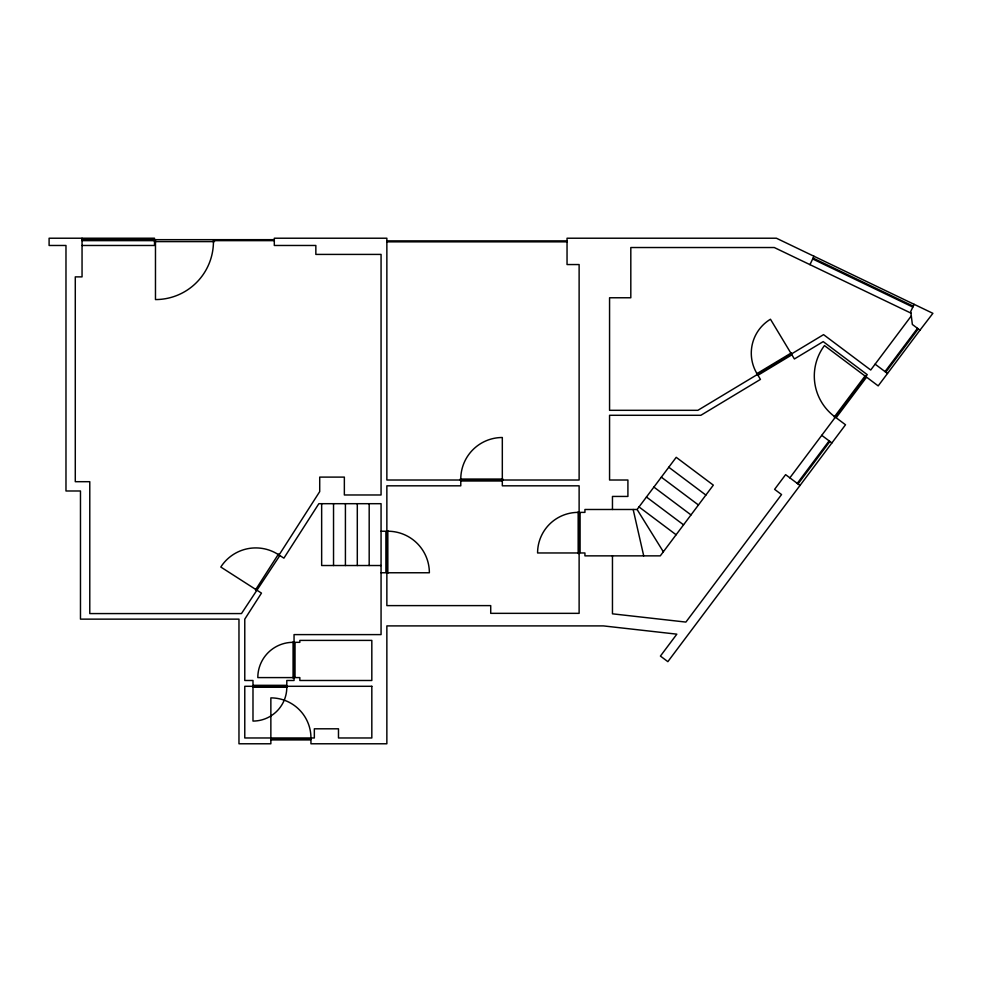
<?xml version="1.0" encoding="UTF-8"?>
<svg xmlns="http://www.w3.org/2000/svg" width="982" height="982" viewBox="0 0 982 982"><rect width="100%" height="100%" fill="white"/><g stroke="black" fill="none" stroke-linecap="round" stroke-linejoin="round"><path stroke-width="1.47" d="M809.954 264.649L813.98 256.265M914.144 304.334L910.756 311.417L912.364 324.477L919.974 330.173L932.9 313.332L776.406 238.221L567.044 238.221L567.044 264.551L579.122 264.551L579.122 480.014L386.859 480.014L386.859 238.221L274.309 238.221L274.309 245.475L315.848 245.475L315.848 254.412L381.065 254.412L381.065 494.977L344.351 494.977L344.351 477.105L319.715 477.105L319.715 491.601L278.79 555.395L279.6 555.91L241.462 613.578L89.779 613.578L89.779 481.696L75.283 481.696L75.283 276.875L82.046 276.875L82.046 238.221M579.122 512.383L584.928 512.383L584.928 509.486L637.097 509.486L676.217 457.317L713.325 485.133L660.285 555.861L584.928 555.861L584.928 552.964L579.122 552.964M789.859 477.841L867.253 374.658L823.198 341.613L794.389 358.97L791.394 353.999M911.308 315.909L870.727 370.018L823.554 334.641L697.871 410.316L609.564 410.316L609.564 297.767L630.812 297.767L630.812 247.525L774.282 247.525L910.965 313.123M797.249 483.377L829.127 440.869M798.022 483.954L829.9 441.446M885.015 371.589L917.483 328.307M885.789 372.166L918.256 328.884M919.974 330.173L878.19 385.889L865.805 376.585M82.046 239.669L274.309 239.669M82.046 240.639L155.475 240.639L155.475 239.669M274.309 240.639L213.438 240.639L213.438 239.669M386.859 240.885L567.044 240.885M154.505 241.609L214.407 241.609L214.407 240.639M386.859 241.842L567.044 241.842M82.046 245.475L154.505 245.475L154.505 238.221L49.1 238.221L49.1 245.475L65.978 245.475L65.978 490.988L80.475 490.988L80.475 619.139L238.97 619.139L238.97 743.779L270.86 743.779L270.86 697.883A40.09 40.09 0 0 1 310.95 737.973L310.95 743.779L386.859 743.779L386.859 625.902L603.402 625.902L676.843 634.163L660.42 656.074L667.858 661.659L845.514 424.776L835.363 417.166M579.122 511.892L578.165 511.892L578.165 553.455L579.122 553.455M579.122 512.813L580.092 512.813L580.092 552.535L579.122 552.535M386.859 530.746L387.829 530.746L387.829 573.243L386.859 573.243M381.065 531.225L386.859 531.225M386.859 531.692L385.901 531.692L385.901 572.297L386.859 572.297M578.165 552.964L537.584 552.964A40.581 40.581 0 0 1 578.165 512.383M381.065 565.522L321.654 565.522L321.654 503.692M381.065 572.764L386.859 572.764M387.829 572.764L429.367 572.764A41.539 41.539 0 0 0 387.829 531.225M294.048 641.897L293.078 641.897L293.078 678.034L294.048 678.034M294.048 642.326L299.841 642.326L299.841 640.399L371.822 640.399L371.822 680.489L299.841 680.489L299.841 677.592L294.048 677.592M294.048 642.694L295.017 642.694L295.017 677.224L294.048 677.224M293.078 677.592L257.812 677.592A35.266 35.266 0 0 1 293.078 642.326M270.86 738.943L310.95 738.943M270.86 739.912L310.435 739.912L310.435 738.943M813.096 258.119L913.26 306.188M812.679 258.978L912.843 307.059M279.293 554.597L278.483 554.069L255.504 589.9L256.314 590.415M279.023 555.026L283.896 558.157L318.843 503.692L381.065 503.692L381.065 634.605L294.048 634.605L294.048 680.489L286.805 680.489L286.805 686.295M255.774 589.47L220.803 567.031A41.539 41.539 0 0 1 278.213 554.499M256.584 589.986L261.47 593.116L244.776 619.139L244.776 680.489L252.988 680.489L252.988 686.295M875.122 364.162L887.507 373.455M866.149 376.131L865.375 375.554L834.246 417.043L835.019 417.632M865.032 376.008L824.45 345.578A50.72 50.72 0 0 0 834.59 416.589M865.449 377.051L866.222 377.628L836.492 417.289L835.719 416.712M821.75 435.333L831.889 442.943M800.011 485.452L785.612 474.65L774.602 489.343L781.549 494.56L685.902 622.085L612.461 613.824L612.461 555.861M668.779 467.236L705.874 495.063M661.34 477.166L698.435 504.981M653.889 487.084L690.997 514.912M646.451 497.015L683.546 524.83M639.012 506.933L676.107 534.76M637.097 509.486L663.341 551.774M791.787 353.765L791.283 352.943L756.57 373.835L757.073 374.67M790.891 353.176L770.465 319.236A39.611 39.611 0 0 0 756.962 373.602M791.013 354.232L791.504 355.054L758.349 375.026L757.846 374.203M757.466 374.437L760.449 379.396L700.866 415.288L609.564 415.288L609.564 480.014L627.915 480.014L627.915 496.438L612.461 496.438L612.461 509.486M633.169 509.486L643.713 555.861M502.858 480.014L502.858 479.056L460.227 479.056L460.227 480.014M502.318 479.056L502.318 437.506A41.539 41.539 0 0 0 460.779 479.056M502.318 480.014L502.318 485.82L579.122 485.82L579.122 613.345L490.718 613.345L490.718 605.612L386.859 605.612L386.859 485.82L460.779 485.82L460.779 480.014M501.912 480.014L501.912 480.984L461.172 480.984L461.172 480.014M369.183 503.692L369.183 565.522M357.301 503.692L357.301 565.522M345.418 503.692L345.418 565.522M333.536 503.692L333.536 565.522M287.125 686.295L287.125 687.253L252.669 687.253L252.669 686.295M286.351 686.295L286.351 685.326L253.43 685.326L253.43 686.295M252.988 687.253L252.988 721.07A33.818 33.818 0 0 0 286.805 687.253M155.475 241.609L155.475 299.571A57.963 57.963 0 0 0 213.438 241.609M371.822 686.295L244.776 686.295L244.776 737.973L314.338 737.973L314.338 728.804L338.483 728.804L338.483 737.973L371.822 737.973L371.822 686.295"/></g></svg>
